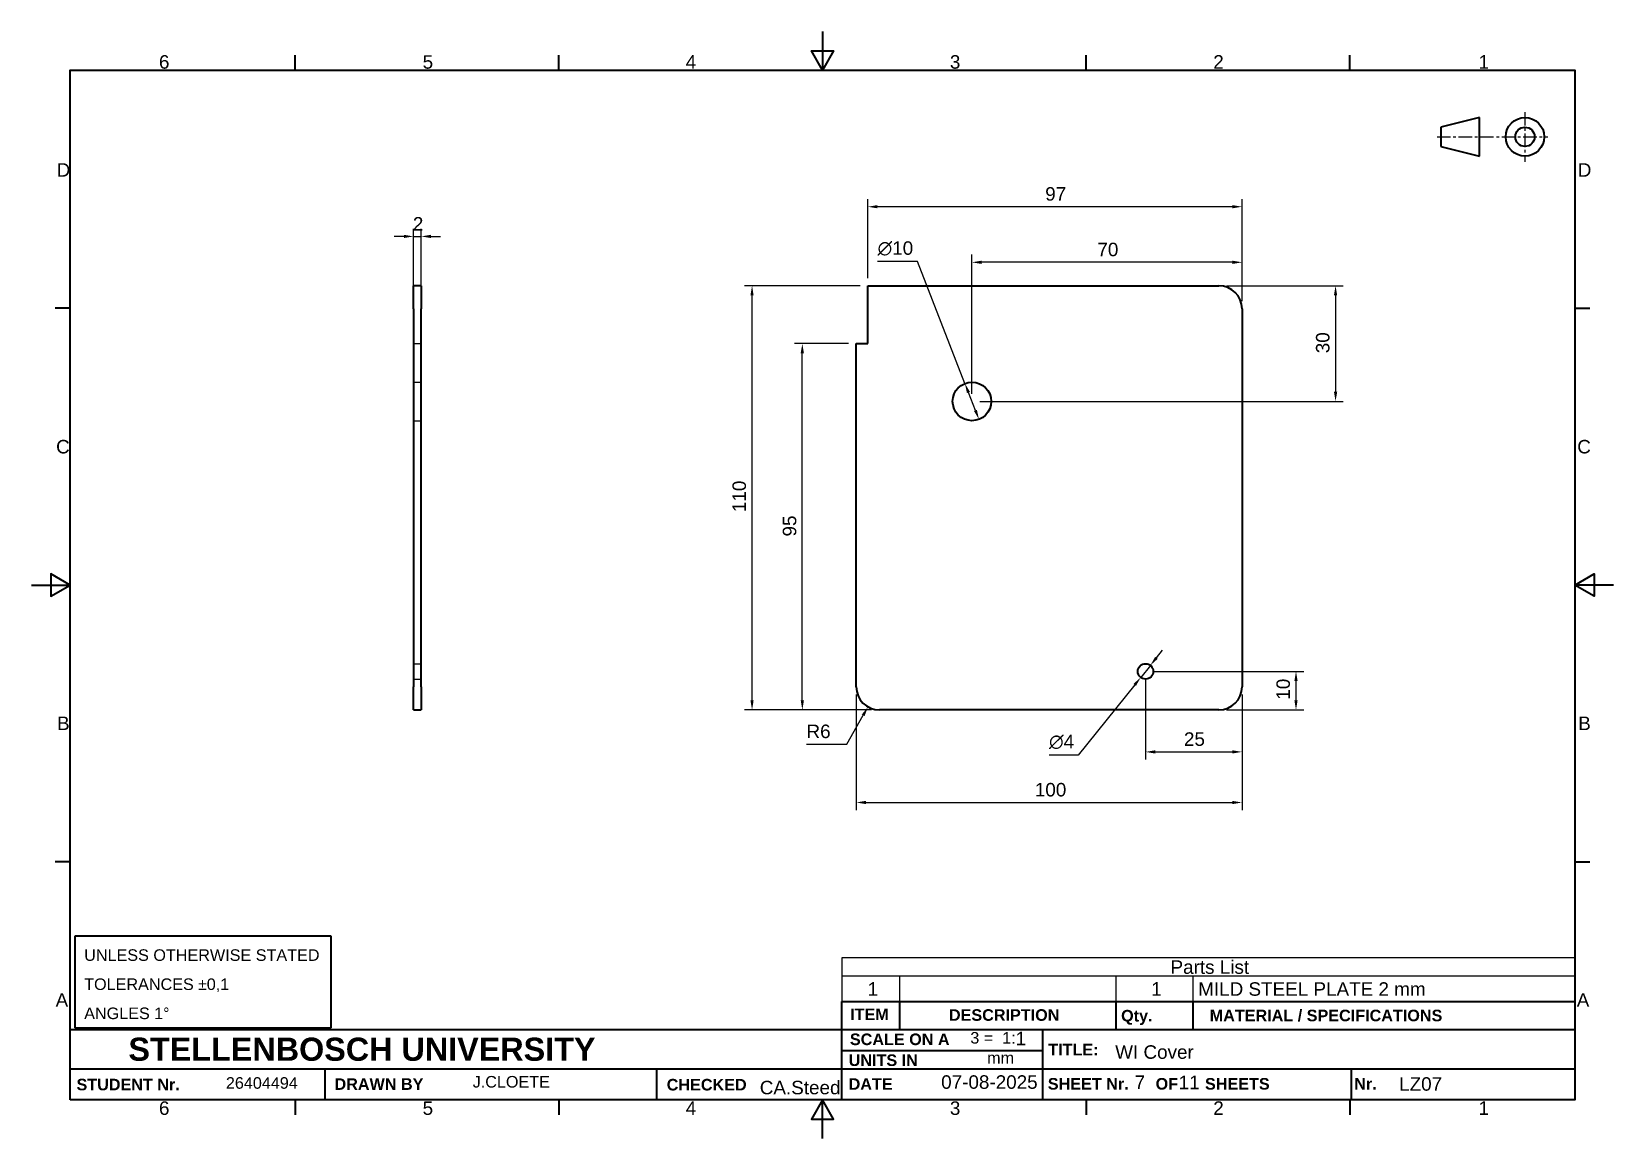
# Model space of a CAD drawing. Header units: millimetres. Extents: x 0 to 410, y 0 to 287.
import ezdxf

# ---------------------------------------------------------------- set-up
doc = ezdxf.new("R2010")
doc.units = ezdxf.units.MM
doc.linetypes.add('CENTER_ACAD', pattern=[1336.842178, 835.526367, -167.10527, 167.10527, -167.10527])
doc.linetypes.add('DASHED', pattern=[0.2068, 0.1655, -0.0413])
for name, color, linetype, lineweight in [('Border_0', 7, 'Continuous', 35), ('Border_2', 7, 'Continuous', 35), ('Dimensions(ISO)', 7, 'Continuous', 25), ('Hidden Edges(ISO)', 7, 'DASHED', 25), ('Sketch Geometry(ISO)', 7, 'Continuous', 35), ('Symbols(ISO)', 7, 'Continuous', 25), ('Visible Edges(ISO)', 7, 'Continuous', 35)]:
    doc.layers.add(name, color=color, linetype=linetype, lineweight=lineweight)
doc.styles.add('Border_1', font='arial.ttf')
doc.styles.add('Copy of DEFAULT-ISO', font='arial.ttf')
doc.styles.add('DEFAULT-ISO', font='arial.ttf')
doc.styles.add('ROMANS', font='romans.shx')
doc.dimstyles.new('PRIOR2-01', dxfattribs={"dimtxt": 3.5, "dimasz": 2.5, "dimexe": 2, "dimexo": 2, "dimgap": 1.5, "dimtad": 1, "dimtoh": 1, "dimdec": 0, "dimzin": 0, "dimtxsty": 'DEFAULT-ISO', "dimcen": 0.09, "dimclrd": 7, "dimclre": 7, "dimclrt": 7, "dimaunit": 1, "dimadec": 0, "dimazin": 0, "dimtfac": 1, "dimtdec": 3, "dimtmove": 0, "dimatfit": 3, "dimfxl": 1, "dimtolj": 1, "dimtzin": 0, "dimlwd": 25, "dimlwe": 25, "dimarcsym": 0})

# ---------------------------------------------------------------- blocks, each defined once
blk = doc.blocks.new('Borders Default Border')
at = {"layer": 'Border_0'}
for p, q in [((68.33, 277), (68.33, 280.9)), ((136.67, 277), (136.67, 280.9)), ((273.33, 277), (273.33, 280.9)), ((341.67, 277), (341.67, 280.9)), ((10, 215.25), (6.1, 215.25)), ((400, 215.25), (403.9, 215.25)), ((10, 71.75), (6.1, 71.75)), ((400, 71.75), (403.9, 71.75)), ((68.33, 10), (68.33, 6.1)), ((136.67, 10), (136.67, 6.1)), ((273.33, 10), (273.33, 6.1)), ((341.67, 10), (341.67, 6.1))]:
    blk.add_line(p, q, dxfattribs=at)
at = {"layer": 'Border_0', "flags": 128}
for points in [[(205, 287), (205, 277), (202.11, 282), (207.89, 282), (205, 277)], [(10, 10), (10, 277), (400, 277), (400, 10), (10, 10)], [(0, 143.5), (10, 143.5), (5, 146.39), (5, 140.61), (10, 143.5)], [(410, 143.5), (400, 143.5), (405, 146.39), (405, 140.61), (400, 143.5)], [(205, 0), (205, 10), (202.11, 5), (207.89, 5), (205, 10)]]:
    blk.add_lwpolyline(points, dxfattribs=at)
at = {"layer": 'Border_2', "char_height": 3.5, "attachment_point": 7, "style": 'Border_1'}
for s, insert in [('6', (33, 277.34)), ('5', (101.35, 277.34)), ('4', (169.54, 277.4)), ('3', (238.02, 277.34)), ('2', (306.29, 277.4)), ('1', (375.03, 277.4)), ('D', (6.48, 249.38)), ('D', (400.78, 249.38)), ('C', (6.34, 177.57)), ('C', (400.64, 177.57)), ('B', (6.59, 105.88)), ('B', (400.89, 105.88)), ('A', (6.21, 34.13)), ('A', (400.51, 34.13)), ('6', (33, 6.04)), ('5', (101.35, 6.04)), ('4', (169.54, 6.1)), ('3', (238.02, 6.04)), ('2', (306.29, 6.1)), ('1', (375.03, 6.1))]:
    blk.add_mtext(s, dxfattribs=dict(at, insert=insert))
blk = doc.blocks.new('Title Blocks stellenbosch')
at = {"layer": 'Sketch Geometry(ISO)'}
for p, q in [((218.02, 9.91), (218.02, 35.41)), ((218.02, 35.41), (408.02, 35.41)), ((233.02, 35.41), (233.02, 28.16)), ((289.02, 35.41), (289.02, 28.16)), ((309.02, 35.41), (309.02, 28.16)), ((18.02, 28.16), (408.02, 28.16)), ((270.02, 28.16), (270.02, 9.91)), ((218.02, 22.66), (270.02, 22.66)), ((18.02, 17.91), (408.02, 17.91)), ((84.02, 17.91), (84.02, 9.91)), ((170.02, 17.91), (170.02, 9.91)), ((350.02, 17.91), (350.02, 9.91)), ((408.02, 9.91), (18.02, 9.91))]:
    blk.add_line(p, q, dxfattribs=at)
at = {"layer": 'Symbols(ISO)', "color": 7, "attachment_point": 1, "style": 'ROMANS'}
for s, insert, char_height in [('\\fArial|b1|i0;{\\H3.0000;ITEM}', (220.18, 33.57), 3), ('\\fArial|b1|i0;{\\H3.0000;DESCRIPTION}', (245.79, 33.4), 3), ('\\fArial|b1|i0;{\\H3.0000;Qty.}', (290.42, 33.22), 3), ('\\fArial|b1|i0;{\\H3.0000;MATERIAL / SPECIFICATIONS}', (313.39, 33.28), 3), ('\\fArial|b1|i0;{\\H6.0000;STELLENBOSCH UNIVERSITY}', (33.11, 26.03), 6), ('\\fArial|b1|i0;{\\H3.0000;SCALE ON A}', (220.12, 27.1), 3), ('\\fArial|b1|i0;{\\H3.0000;UNITS IN}', (219.81, 21.68), 3), ('\\fArial|b1|i0;{\\H3.0000;TITLE:}', (271.53, 24.43), 3), ('\\fArial|b1|i0;{\\H3.0000;STUDENT Nr.}', (19.65, 15.37), 3), ('\\fArial|b1|i0;{\\H3.0000;DRAWN BY}', (86.53, 15.49), 3), ('\\fArial|b1|i0;{\\H3.0000;CHECKED}', (172.64, 15.33), 3), ('\\fArial|b1|i0;{\\H3.0000;DATE}', (219.79, 15.51), 3), ('\\fArial|b1|i0;{\\H3.0000;SHEET Nr.      OF      SHEETS}', (271.42, 15.56), 3)]:
    blk.add_mtext(s, dxfattribs=dict(at, insert=insert, char_height=char_height))
at = {"layer": 'Symbols(ISO)', "color": 7, "insert": (350.85, 15.57), "char_height": 3, "width": 7.4832, "attachment_point": 1, "style": 'ROMANS'}
blk.add_mtext('\\fArial|b1|i0;{\\H3.0000;Nr.}', dxfattribs=at)
blk = doc.blocks.new('Title block default')
at = {"layer": 'Symbols(ISO)', "color": 7, "attachment_point": 1, "style": 'Copy of DEFAULT-ISO'}
for s, insert, char_height in [('\\fArial|b0|i0;{\\H3.0000;3 =  1:}', (87.76, 7.4), 3), ('\\fArial|b0|i0;{\\H3.0000;mm}', (92.11, 2.22), 3), ('\\fArial|b0|i0;{\\H3.0000;J.CLOETE}', (-41.24, -4), 3), ('\\fArial|b0|i0;07-08-2025', (80.2, -3.82), 3.5), ('\\fArial|b0|i0;{\\H3.0000;26404494}', (-105.21, -4.31), 3)]:
    blk.add_mtext(s, dxfattribs=dict(at, insert=insert, char_height=char_height))
blk = doc.blocks.new('TOLTAB1')
at = {"layer": 'Sketch Geometry(ISO)'}
for p, q in [((33.2, 11.89), (-33.2, 11.89)), ((-33.2, 11.89), (-33.2, -11.89)), ((33.2, -11.89), (33.2, 11.89)), ((-33.2, -11.89), (33.2, -11.89))]:
    blk.add_line(p, q, dxfattribs=at)
at = {"layer": 'Symbols(ISO)', "color": 7, "insert": (-30.81, 8.49), "char_height": 3, "attachment_point": 1, "line_spacing_factor": 1.509892, "style": 'Copy of DEFAULT-ISO'}
blk.add_mtext('\\fArial|b0|i0;{\\H3.0000;UNLESS OTHERWISE STATED\\PTOLERANCES }\\fAIGDT|b0|i0;{\\H3.0000;`}\\fArial|b0|i0;{\\H3.0000;0,1\\PANGLES 1}\\fAIGDT|b0|i0;{\\H3.0000;~}', dxfattribs=at)
blk = doc.blocks.new('iso1st')
at = {"layer": 'Sketch Geometry(ISO)'}
for p, q in [((-3.3785, 5.0225), (-13.3785, 2.5225)), ((-3.3785, -4.9775), (-3.3785, 5.0225)), ((-13.3785, 2.5225), (-13.3785, -2.4775)), ((-13.3785, -2.4775), (-3.3785, -4.9775))]:
    blk.add_line(p, q, dxfattribs=at)
at = {"layer": 'Sketch Geometry(ISO)', "linetype": 'CENTER_ACAD', "lineweight": 25, "ltscale": 0.00418}
for p, q in [((8.4235, 6.4415), (8.4235, -6.4415)), ((-14.3695, 0.0225), (14.3695, 0.0225))]:
    blk.add_line(p, q, dxfattribs=at)
at = {"layer": 'Sketch Geometry(ISO)'}
for radius in [5, 2.5]:
    blk.add_circle((8.4235, 0.0225), radius, dxfattribs=at)
blk = doc.blocks.new('*D9')
at = {"layer": 'Defpoints', "color": 0, "linetype": 'Continuous', "transparency": 16777216}
for p in [(100.98, 233.89), (98.98, 215.1), (100.98, 215.1)]:
    blk.add_point(p, dxfattribs=at)
at = {"layer": 'Dimensions(ISO)', "color": 7, "linetype": 'Continuous', "lineweight": 25, "transparency": 16777216}
for p, q in [((96.48, 233.89), (93.98, 233.89)), ((98.98, 217.1), (98.98, 235.89)), ((98.98, 233.89), (100.98, 233.89)), ((100.98, 217.1), (100.98, 235.89)), ((103.48, 233.89), (105.98, 233.89))]:
    blk.add_line(p, q, dxfattribs=at)
at = {"layer": 'Dimensions(ISO)', "color": 7, "linetype": 'Continuous', "transparency": 16777216}
for points in [[(96.48, 234.31), (96.48, 233.47), (98.98, 233.89)], [(103.48, 234.31), (103.48, 233.47), (100.98, 233.89)]]:
    blk.add_solid(points, dxfattribs=at)
at = {"layer": 'Dimensions(ISO)', "color": 7, "linetype": 'Continuous', "lineweight": 25, "transparency": 16777216, "insert": (98.82, 238.9), "char_height": 3.5, "attachment_point": 1, "style": 'DEFAULT-ISO'}
blk.add_mtext('\\A1;2', dxfattribs=at)
blk = doc.blocks.new('*D10')
at = {"layer": 'Defpoints', "color": 0, "linetype": 'Continuous', "transparency": 16777216}
for p in [(199.77, 206.1), (213.74, 206.1), (219.74, 111.1)]:
    blk.add_point(p, dxfattribs=at)
at = {"layer": 'Dimensions(ISO)', "color": 7, "linetype": 'Continuous', "lineweight": 25, "transparency": 16777216}
for p, q in [((211.74, 206.1), (197.77, 206.1)), ((199.77, 113.6), (199.77, 203.6)), ((217.74, 111.1), (197.77, 111.1))]:
    blk.add_line(p, q, dxfattribs=at)
at = {"layer": 'Dimensions(ISO)', "color": 7, "linetype": 'Continuous', "transparency": 16777216}
for points in [[(199.35, 203.6), (200.19, 203.6), (199.77, 206.1)], [(199.35, 113.6), (200.19, 113.6), (199.77, 111.1)]]:
    blk.add_solid(points, dxfattribs=at)
at = {"layer": 'Dimensions(ISO)', "color": 7, "linetype": 'Continuous', "lineweight": 25, "transparency": 16777216, "insert": (194.7, 156.08), "char_height": 3.5, "attachment_point": 1, "rotation": 90, "style": 'DEFAULT-ISO'}
blk.add_mtext('\\A1;95', dxfattribs=at)
blk = doc.blocks.new('*D11')
at = {"layer": 'Defpoints', "color": 0, "linetype": 'Continuous', "transparency": 16777216}
for p in [(186.74, 221.1), (216.74, 221.1), (219.74, 111.1)]:
    blk.add_point(p, dxfattribs=at)
at = {"layer": 'Dimensions(ISO)', "color": 7, "linetype": 'Continuous', "lineweight": 25, "transparency": 16777216}
for p, q in [((214.74, 221.1), (184.74, 221.1)), ((186.74, 113.6), (186.74, 218.6)), ((217.74, 111.1), (184.74, 111.1))]:
    blk.add_line(p, q, dxfattribs=at)
at = {"layer": 'Dimensions(ISO)', "color": 7, "linetype": 'Continuous', "transparency": 16777216}
for points in [[(186.32, 218.6), (187.15, 218.6), (186.74, 221.1)], [(186.32, 113.6), (187.15, 113.6), (186.74, 111.1)]]:
    blk.add_solid(points, dxfattribs=at)
at = {"layer": 'Dimensions(ISO)', "color": 7, "linetype": 'Continuous', "lineweight": 25, "transparency": 16777216, "insert": (181.66, 162.4), "char_height": 3.5, "attachment_point": 1, "rotation": 90, "style": 'DEFAULT-ISO'}
blk.add_mtext('\\A1;110', dxfattribs=at)
blk = doc.blocks.new('*D12')
at = {"layer": 'Defpoints', "color": 0, "linetype": 'Continuous', "transparency": 16777216}
for p in [(216.74, 241.59), (216.74, 221.1), (313.74, 215.1)]:
    blk.add_point(p, dxfattribs=at)
at = {"layer": 'Dimensions(ISO)', "color": 7, "linetype": 'Continuous', "lineweight": 25, "transparency": 16777216}
for p, q in [((216.74, 223.1), (216.74, 243.59)), ((313.74, 217.1), (313.74, 243.59)), ((311.24, 241.59), (219.24, 241.59))]:
    blk.add_line(p, q, dxfattribs=at)
at = {"layer": 'Dimensions(ISO)', "color": 7, "linetype": 'Continuous', "transparency": 16777216}
for points in [[(219.24, 242.01), (219.24, 241.18), (216.74, 241.59)], [(311.24, 242.01), (311.24, 241.18), (313.74, 241.59)]]:
    blk.add_solid(points, dxfattribs=at)
at = {"layer": 'Dimensions(ISO)', "color": 7, "linetype": 'Continuous', "lineweight": 25, "transparency": 16777216, "insert": (262.73, 246.67), "char_height": 3.5, "attachment_point": 1, "style": 'DEFAULT-ISO'}
blk.add_mtext('\\A1;97', dxfattribs=at)
blk = doc.blocks.new('*D13')
at = {"layer": 'Defpoints', "color": 0, "linetype": 'Continuous', "transparency": 16777216}
for p in [(213.74, 117.1), (313.74, 117.1), (313.74, 87.1)]:
    blk.add_point(p, dxfattribs=at)
at = {"layer": 'Dimensions(ISO)', "color": 7, "linetype": 'Continuous', "lineweight": 25, "transparency": 16777216}
for p, q in [((213.74, 115.1), (213.74, 85.1)), ((313.74, 115.1), (313.74, 85.1)), ((216.24, 87.1), (311.24, 87.1))]:
    blk.add_line(p, q, dxfattribs=at)
at = {"layer": 'Dimensions(ISO)', "color": 7, "linetype": 'Continuous', "transparency": 16777216}
for points in [[(216.24, 87.52), (216.24, 86.68), (213.74, 87.1)], [(311.24, 87.52), (311.24, 86.68), (313.74, 87.1)]]:
    blk.add_solid(points, dxfattribs=at)
at = {"layer": 'Dimensions(ISO)', "color": 7, "linetype": 'Continuous', "lineweight": 25, "transparency": 16777216, "insert": (260.04, 92.17), "char_height": 3.5, "attachment_point": 1, "style": 'DEFAULT-ISO'}
blk.add_mtext('\\A1;100', dxfattribs=at)
blk = doc.blocks.new('*D14')
at = {"layer": 'Defpoints', "color": 0, "linetype": 'Continuous', "transparency": 16777216}
for p in [(241.92, 195.76), (245.56, 186.44)]:
    blk.add_point(p, dxfattribs=at)
at = {"layer": 'Dimensions(ISO)', "color": 7, "linetype": 'Continuous', "lineweight": 25, "transparency": 16777216}
for p, q in [((229.59, 227.35), (219.28, 227.35)), ((241.92, 195.76), (229.59, 227.35)), ((244.65, 188.77), (242.83, 193.43))]:
    blk.add_line(p, q, dxfattribs=at)
at = {"layer": 'Dimensions(ISO)', "color": 7, "linetype": 'Continuous', "transparency": 16777216}
for points in [[(243.22, 193.58), (242.44, 193.28), (241.92, 195.76)], [(245.03, 188.92), (244.26, 188.62), (245.56, 186.44)]]:
    blk.add_solid(points, dxfattribs=at)
at = {"layer": 'Dimensions(ISO)', "color": 7, "linetype": 'Continuous', "lineweight": 25, "transparency": 16777216, "insert": (219.28, 232.62), "char_height": 3.5, "attachment_point": 1, "style": 'DEFAULT-ISO'}
blk.add_mtext('\\A1;∅10', dxfattribs=at)
blk = doc.blocks.new('*D15')
at = {"layer": 'Defpoints', "color": 0, "linetype": 'Continuous', "transparency": 16777216}
for p in [(287.49, 119.54), (289.99, 122.66)]:
    blk.add_point(p, dxfattribs=at)
at = {"layer": 'Dimensions(ISO)', "color": 7, "linetype": 'Continuous', "lineweight": 25, "transparency": 16777216}
for p, q in [((291.55, 124.61), (293.12, 126.56)), ((289.99, 122.66), (287.49, 119.54)), ((285.92, 117.59), (271.31, 99.39)), ((271.31, 99.39), (263.72, 99.39))]:
    blk.add_line(p, q, dxfattribs=at)
at = {"layer": 'Dimensions(ISO)', "color": 7, "linetype": 'Continuous', "transparency": 16777216}
for points in [[(291.23, 124.87), (291.88, 124.35), (289.99, 122.66)], [(285.6, 117.85), (286.25, 117.33), (287.49, 119.54)]]:
    blk.add_solid(points, dxfattribs=at)
at = {"layer": 'Dimensions(ISO)', "color": 7, "linetype": 'Continuous', "lineweight": 25, "transparency": 16777216, "insert": (263.72, 104.66), "char_height": 3.5, "attachment_point": 1, "style": 'DEFAULT-ISO'}
blk.add_mtext('\\A1;∅4', dxfattribs=at)
blk = doc.blocks.new('*D16')
at = {"layer": 'Defpoints', "color": 0, "linetype": 'Continuous', "transparency": 16777216}
for p in [(288.74, 121.1), (313.74, 117.1), (313.74, 100.22)]:
    blk.add_point(p, dxfattribs=at)
at = {"layer": 'Dimensions(ISO)', "color": 7, "linetype": 'Continuous', "lineweight": 25, "transparency": 16777216}
for p, q in [((288.74, 119.1), (288.74, 98.22)), ((313.74, 115.1), (313.74, 98.22)), ((291.24, 100.22), (311.24, 100.22))]:
    blk.add_line(p, q, dxfattribs=at)
at = {"layer": 'Dimensions(ISO)', "color": 7, "linetype": 'Continuous', "transparency": 16777216}
for points in [[(291.24, 100.64), (291.24, 99.8), (288.74, 100.22)], [(311.24, 100.64), (311.24, 99.8), (313.74, 100.22)]]:
    blk.add_solid(points, dxfattribs=at)
at = {"layer": 'Dimensions(ISO)', "color": 7, "linetype": 'Continuous', "lineweight": 25, "transparency": 16777216, "insert": (298.69, 105.29), "char_height": 3.5, "attachment_point": 1, "style": 'DEFAULT-ISO'}
blk.add_mtext('\\A1;25', dxfattribs=at)
blk = doc.blocks.new('*D17')
at = {"layer": 'Defpoints', "color": 0, "linetype": 'Continuous', "transparency": 16777216}
for p in [(288.74, 121.1), (327.74, 121.1), (307.74, 111.1)]:
    blk.add_point(p, dxfattribs=at)
at = {"layer": 'Dimensions(ISO)', "color": 7, "linetype": 'Continuous', "lineweight": 25, "transparency": 16777216}
for p, q in [((290.74, 121.1), (329.74, 121.1)), ((327.74, 113.6), (327.74, 118.6)), ((309.74, 111.1), (329.74, 111.1))]:
    blk.add_line(p, q, dxfattribs=at)
at = {"layer": 'Dimensions(ISO)', "color": 7, "linetype": 'Continuous', "transparency": 16777216}
for points in [[(327.32, 118.6), (328.15, 118.6), (327.74, 121.1)], [(327.32, 113.6), (328.15, 113.6), (327.74, 111.1)]]:
    blk.add_solid(points, dxfattribs=at)
at = {"layer": 'Dimensions(ISO)', "color": 7, "linetype": 'Continuous', "lineweight": 25, "transparency": 16777216, "insert": (322.66, 113.76), "char_height": 3.5, "attachment_point": 1, "rotation": 90, "style": 'DEFAULT-ISO'}
blk.add_mtext('\\A1;10', dxfattribs=at)
blk = doc.blocks.new('*D18')
at = {"layer": 'Defpoints', "color": 0, "linetype": 'Continuous', "transparency": 16777216}
for p in [(307.74, 221.1), (243.74, 191.1), (337.99, 191.1)]:
    blk.add_point(p, dxfattribs=at)
at = {"layer": 'Dimensions(ISO)', "color": 7, "linetype": 'Continuous', "lineweight": 25, "transparency": 16777216}
for p, q in [((309.74, 221.1), (339.99, 221.1)), ((337.99, 218.6), (337.99, 193.6)), ((245.74, 191.1), (339.99, 191.1))]:
    blk.add_line(p, q, dxfattribs=at)
at = {"layer": 'Dimensions(ISO)', "color": 7, "linetype": 'Continuous', "transparency": 16777216}
for points in [[(337.57, 218.6), (338.41, 218.6), (337.99, 221.1)], [(337.57, 193.6), (338.41, 193.6), (337.99, 191.1)]]:
    blk.add_solid(points, dxfattribs=at)
at = {"layer": 'Dimensions(ISO)', "color": 7, "linetype": 'Continuous', "lineweight": 25, "transparency": 16777216, "insert": (332.91, 203.6), "char_height": 3.5, "attachment_point": 1, "rotation": 90, "style": 'DEFAULT-ISO'}
blk.add_mtext('\\A1;30', dxfattribs=at)
blk = doc.blocks.new('*D19')
at = {"layer": 'Defpoints', "color": 0, "linetype": 'Continuous', "transparency": 16777216}
for p in [(243.74, 227.18), (313.74, 215.1), (243.74, 191.1)]:
    blk.add_point(p, dxfattribs=at)
at = {"layer": 'Dimensions(ISO)', "color": 7, "linetype": 'Continuous', "lineweight": 25, "transparency": 16777216}
for p, q in [((243.74, 193.1), (243.74, 229.18)), ((311.24, 227.18), (246.24, 227.18)), ((313.74, 217.1), (313.74, 229.18))]:
    blk.add_line(p, q, dxfattribs=at)
at = {"layer": 'Dimensions(ISO)', "color": 7, "linetype": 'Continuous', "transparency": 16777216}
for points in [[(246.24, 227.6), (246.24, 226.76), (243.74, 227.18)], [(311.24, 227.6), (311.24, 226.76), (313.74, 227.18)]]:
    blk.add_solid(points, dxfattribs=at)
at = {"layer": 'Dimensions(ISO)', "color": 7, "linetype": 'Continuous', "lineweight": 25, "transparency": 16777216, "insert": (276.25, 232.26), "char_height": 3.5, "attachment_point": 1, "style": 'DEFAULT-ISO'}
blk.add_mtext('\\A1;70', dxfattribs=at)
blk = doc.blocks.new('*D20')
at = {"layer": 'Defpoints', "color": 0, "linetype": 'Continuous', "transparency": 16777216}
for p in [(219.74, 117.1), (216.78, 111.88)]:
    blk.add_point(p, dxfattribs=at)
at = {"layer": 'Dimensions(ISO)', "color": 7, "linetype": 'Continuous', "lineweight": 25, "transparency": 16777216}
for p, q in [((211.3, 102.23), (215.54, 109.71)), ((200.85, 102.23), (211.3, 102.23))]:
    blk.add_line(p, q, dxfattribs=at)
at = {"layer": 'Dimensions(ISO)', "color": 7, "linetype": 'Continuous', "transparency": 16777216}
blk.add_solid([(215.18, 109.91), (215.9, 109.5), (216.78, 111.88)], dxfattribs=at)
at = {"layer": 'Dimensions(ISO)', "color": 7, "linetype": 'Continuous', "lineweight": 25, "transparency": 16777216, "insert": (200.85, 107.3), "char_height": 3.5, "attachment_point": 1, "style": 'DEFAULT-ISO'}
blk.add_mtext('\\A1;R6', dxfattribs=at)
blk = doc.blocks.new('Parts List7')
at = {"layer": 'Symbols(ISO)'}
for p, q in [((400, 46.82), (210, 46.82)), ((210, 46.82), (210, 42.03)), ((400, 46.82), (400, 42.03)), ((400, 42.03), (210, 42.03)), ((210, 42.03), (210, 35.5)), ((225, 42.03), (225, 35.5)), ((281, 42.03), (281, 35.5)), ((301, 42.03), (301, 35.5)), ((400, 42.03), (400, 35.5)), ((400, 35.5), (210, 35.5))]:
    blk.add_line(p, q, dxfattribs=at)
at = {"layer": 'Symbols(ISO)', "char_height": 3.5, "attachment_point": 7, "style": 'Border_1'}
for s, insert in [('Parts List', (295.21, 42.62)), ('1', (216.7, 37.01)), ('1', (290.2, 37.01)), ('MILD STEEL PLATE 2 mm', (302.38, 36.93))]:
    blk.add_mtext(s, dxfattribs=dict(at, insert=insert))

msp = doc.modelspace()

# ---------------------------------------------------------------- linework, layer by layer
at = {"layer": 'Hidden Edges(ISO)'}
for p, q in [((98.98, 206.1), (100.98, 206.1)), ((98.98, 196.1), (100.98, 196.1)), ((98.98, 186.1), (100.98, 186.1)), ((98.98, 123.1), (100.98, 123.1)), ((98.98, 119.1), (100.98, 119.1))]:
    msp.add_line(p, q, dxfattribs=at)
at = {"layer": 'Visible Edges(ISO)'}
for p, q in [((98.98, 215.1), (98.98, 221.1)), ((100.98, 221.1), (98.98, 221.1)), ((100.98, 221.1), (100.98, 215.1)), ((216.74, 221.1), (307.74, 221.1)), ((216.74, 206.1), (216.74, 221.1)), ((98.98, 215.1), (98.98, 117.1)), ((100.98, 117.1), (100.98, 215.1)), ((313.74, 215.1), (313.74, 117.1)), ((213.74, 206.1), (216.74, 206.1)), ((213.74, 117.1), (213.74, 206.1)), ((98.98, 111.1), (98.98, 117.1)), ((100.98, 117.1), (100.98, 111.1)), ((98.98, 111.1), (100.98, 111.1)), ((307.74, 111.1), (219.74, 111.1))]:
    msp.add_line(p, q, dxfattribs=at)
for centre, radius in [((243.74, 191.1), 5), ((288.74, 121.1), 2)]:
    msp.add_circle(centre, radius, dxfattribs=at)
for centre, start, end in [((307.74, 215.1), 0, 90), ((219.74, 117.1), 180, 270), ((307.74, 117.1), 270, 0)]:
    msp.add_arc(centre, 6, start, end, dxfattribs=at)

# ---------------------------------------------------------------- block references
for name, p in [('Borders Default Border', (0, 0)), ('iso1st', (378.67, 259.7)), ('TOLTAB1', (44.43, 40.54)), ('Title Blocks stellenbosch', (-8.02, 0.09)), ('Title block default', (155.56, 20.18))]:
    msp.add_blockref(name, p)
at = {"layer": 'Symbols(ISO)'}
msp.add_blockref('Parts List7', (0, 0), dxfattribs=at)

# ---------------------------------------------------------------- texts
at = {"layer": 'Symbols(ISO)', "color": 7, "char_height": 3.5, "attachment_point": 1, "style": 'Copy of DEFAULT-ISO'}
for s, insert in [('\\fArial|b0|i0;1', (255.07, 27.65)), ('\\fArial|b0|i0;7', (285.9, 16.33))]:
    msp.add_mtext(s, dxfattribs=dict(at, insert=insert))
for s, insert, width in [('\\fArial|b0|i0;WI Cover', (280.87, 24.14), 20.3731), ('\\fArial|b0|i0;CA.Steed', (188.74, 14.93), 32.6124), ('\\fArial|b0|i0;11', (297.31, 16.26), 5.4367), ('\\fArial|b0|i0;LZ07', (354.47, 15.86), 11.1429)]:
    msp.add_mtext(s, dxfattribs=dict(at, insert=insert, width=width))

# ---------------------------------------------------------------- dimensions: what is measured, and where the dimension line sits
at = {"layer": 'Dimensions(ISO)', "color": 7, "linetype": 'Continuous', "lineweight": 25}
for base, p1, p2, angle, override, picture, middle in [((216.74, 241.59), (313.74, 215.1), (216.74, 221.1), 180, {"dimgap": 1.5, "dimtoh": 0, "dimdec": 0, "dimtol": 0, "dimlim": 0, "dimtp": 0, "dimtm": 0, "dimtdec": 3, "dimtofl": 0, "dimatfit": 1}, '*D12', (265.24, 241.59)), ((100.98, 233.89), (98.98, 215.1), (100.98, 215.1), 180, {"dimgap": 1.5, "dimtoh": 0, "dimdec": 0, "dimtol": 0, "dimlim": 0, "dimtp": 0, "dimtm": 0, "dimtdec": 3, "dimtofl": 1, "dimatfit": 1}, '*D9', (99.98, 233.89)), ((243.74, 227.18), (313.74, 215.1), (243.74, 191.1), 180, {"dimgap": 1.5, "dimtoh": 0, "dimdec": 0, "dimtol": 0, "dimlim": 0, "dimtp": 0, "dimtm": 0, "dimtdec": 3, "dimtofl": 0, "dimatfit": 1}, '*D19', (278.74, 227.18)), ((186.74, 221.1), (219.74, 111.1), (216.74, 221.1), 90, {"dimgap": 1.5, "dimtoh": 0, "dimdec": 0, "dimtol": 0, "dimlim": 0, "dimtp": 0, "dimtm": 0, "dimtdec": 3, "dimtofl": 0, "dimatfit": 1}, '*D11', (186.74, 166.1)), ((337.99, 191.1), (307.74, 221.1), (243.74, 191.1), 270, {"dimgap": 1.5, "dimtoh": 0, "dimdec": 0, "dimtol": 0, "dimlim": 0, "dimtp": 0, "dimtm": 0, "dimtdec": 3, "dimtofl": 0, "dimatfit": 1}, '*D18', (337.99, 206.1)), ((199.77, 206.1), (219.74, 111.1), (213.74, 206.1), 90, {"dimgap": 1.5, "dimtoh": 0, "dimdec": 0, "dimtol": 0, "dimlim": 0, "dimtp": 0, "dimtm": 0, "dimtdec": 3, "dimtofl": 0, "dimatfit": 1}, '*D10', (199.77, 158.6)), ((313.74, 100.22), (288.74, 121.1), (313.74, 117.1), 180, {"dimgap": 1.5, "dimtoh": 0, "dimdec": 0, "dimtol": 0, "dimlim": 0, "dimtp": 0, "dimtm": 0, "dimtdec": 3, "dimtofl": 0, "dimatfit": 1}, '*D16', (301.24, 100.22)), ((327.74, 121.1), (307.74, 111.1), (288.74, 121.1), 90, {"dimgap": 1.5, "dimtoh": 0, "dimdec": 0, "dimtol": 0, "dimlim": 0, "dimtp": 0, "dimtm": 0, "dimtdec": 3, "dimtofl": 0, "dimatfit": 1}, '*D17', (327.74, 116.1))]:
    dim = msp.add_linear_dim(base=base, p1=p1, p2=p2, angle=angle, dimstyle='PRIOR2-01', override=override, dxfattribs=at)
    dim.commit()
    dim.dimension.update_dxf_attribs({"geometry": picture, "text_midpoint": middle, "dimtype": 160})
for p1, p2, picture, middle in [((245.56, 186.44), (241.92, 195.76), '*D14', (223.68, 227.35)), ((289.99, 122.66), (287.49, 119.54), '*D15', (266.77, 99.39))]:
    dim = msp.add_diameter_dim_2p(p1=p1, p2=p2, dimstyle='PRIOR2-01', override={"dimgap": 1.5, "dimtih": 1, "dimdec": 0, "dimlfac": 1, "dimtol": 0, "dimlim": 0, "dimtp": 0, "dimtm": 0, "dimtdec": 3, "dimatfit": 2}, dxfattribs=at)
    dim.commit()
    dim.dimension.update_dxf_attribs({"geometry": picture, "text_midpoint": middle, "dimtype": 163})
dim = msp.add_radius_dim(center=(219.74, 117.1), mpoint=(216.78, 111.88), dimstyle='PRIOR2-01', override={"dimgap": 1.5, "dimtih": 1, "dimdec": 0, "dimlfac": 1, "dimcen": 0, "dimtol": 0, "dimlim": 0, "dimtp": 0, "dimtm": 0, "dimtdec": 3, "dimtofl": 0}, dxfattribs=at)
dim.commit()
dim.dimension.update_dxf_attribs({"geometry": '*D20', "text_midpoint": (203.67, 102.23), "dimtype": 164})
dim = msp.add_linear_dim(base=(313.74, 87.1), p1=(213.74, 117.1), p2=(313.74, 117.1), dimstyle='PRIOR2-01', override={"dimgap": 1.5, "dimtoh": 0, "dimdec": 0, "dimtol": 0, "dimlim": 0, "dimtp": 0, "dimtm": 0, "dimtdec": 3, "dimtofl": 0, "dimatfit": 1}, dxfattribs=at)
dim.commit()
dim.dimension.update_dxf_attribs({"geometry": '*D13', "text_midpoint": (263.74, 87.1), "dimtype": 160})

doc.saveas('drawing.dxf')
